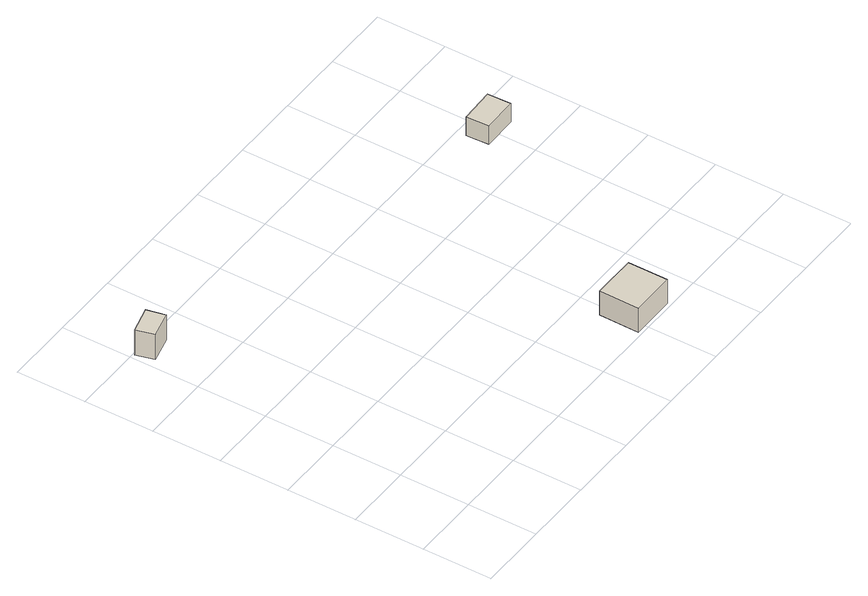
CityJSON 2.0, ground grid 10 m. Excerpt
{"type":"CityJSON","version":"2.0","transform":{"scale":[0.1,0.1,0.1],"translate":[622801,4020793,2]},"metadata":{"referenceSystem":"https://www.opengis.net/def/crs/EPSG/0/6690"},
"CityObjects":{
"building1":{"type":"Building","attributes":{"class":"3001","usage":"441","measuredHeight":4.2,"storeysAboveGround":9999,"RiverFloodingRiskAttribute.description":"1","RiverFloodingRiskAttribute.rank":"3","RiverFloodingRiskAttribute.depth":3.11,"RiverFloodingRiskAttribute.adminType":"2","RiverFloodingRiskAttribute.scale":"2","RiverFloodingRiskAttribute.duration":19.08,"BuildingDetailAttribute.buildingStructureType":"611","BuildingDetailAttribute.buildingStructureOrgType":"Null","BuildingDetailAttribute.urbanPlanType":"21","BuildingDetailAttribute.districtsAndZonesType":"Null","BuildingDetailAttribute.landUseType":"211","BuildingDetailAttribute.orgUsage":"17","BuildingDetailAttribute.specifiedBuildingCoverageRate":-9999,"BuildingDetailAttribute.specifiedFloorAreaRate":-9999,"BuildingDetailAttribute.surveyYear":2023,"BuildingIDAttribute.prefecture":"17","BuildingIDAttribute.city":"17206"},"geometry":[{"type":"Solid","lod":"1","boundaries":[[[[0,1,2,3]],[[2,4,5,3]],[[1,6,4,2]],[[0,7,6,1]],[[3,5,7,0]],[[4,6,7,5]]]]}]},
"building2":{"type":"Building","attributes":{"class":"3001","usage":"454","measuredHeight":4.6,"storeysAboveGround":9999,"RiverFloodingRiskAttribute.description":"1","RiverFloodingRiskAttribute.rank":"2","RiverFloodingRiskAttribute.depth":2.86,"RiverFloodingRiskAttribute.adminType":"2","RiverFloodingRiskAttribute.scale":"2","RiverFloodingRiskAttribute.duration":14.5,"BuildingDetailAttribute.buildingStructureType":"611","BuildingDetailAttribute.buildingStructureOrgType":"Null","BuildingDetailAttribute.urbanPlanType":"21","BuildingDetailAttribute.districtsAndZonesType":"Null","BuildingDetailAttribute.landUseType":"214","BuildingDetailAttribute.orgUsage":"21","BuildingDetailAttribute.specifiedBuildingCoverageRate":-9999,"BuildingDetailAttribute.specifiedFloorAreaRate":-9999,"BuildingDetailAttribute.surveyYear":2023,"BuildingIDAttribute.prefecture":"17","BuildingIDAttribute.city":"17206"},"geometry":[{"type":"Solid","lod":"1","boundaries":[[[[8,9,10,11]],[[10,12,13,11]],[[9,14,12,10]],[[8,15,14,9]],[[11,13,15,8]],[[12,14,15,13]]]]}]},
"building3":{"type":"Building","attributes":{"class":"3001","usage":"422","measuredHeight":-9999,"storeysAboveGround":9999,"RiverFloodingRiskAttribute.description":"1","RiverFloodingRiskAttribute.rank":"3","RiverFloodingRiskAttribute.depth":3.05,"RiverFloodingRiskAttribute.adminType":"2","RiverFloodingRiskAttribute.scale":"2","RiverFloodingRiskAttribute.duration":15.08,"BuildingDetailAttribute.buildingStructureType":"611","BuildingDetailAttribute.buildingStructureOrgType":"Null","BuildingDetailAttribute.urbanPlanType":"21","BuildingDetailAttribute.districtsAndZonesType":"Null","BuildingDetailAttribute.landUseType":"205","BuildingDetailAttribute.orgUsage":"13","BuildingDetailAttribute.specifiedBuildingCoverageRate":-9999,"BuildingDetailAttribute.specifiedFloorAreaRate":-9999,"BuildingDetailAttribute.surveyYear":2023,"BuildingIDAttribute.prefecture":"17","BuildingIDAttribute.city":"17206"},"geometry":[{"type":"Solid","lod":"1","boundaries":[[[[16,17,18,19]],[[18,20,21,19]],[[17,22,20,18]],[[16,23,22,17]],[[19,21,23,16]],[[20,22,23,21]]]]}]}
},
"vertices":[
[14,472,8],[7,498,8],[46,508,8],[52,481,8],[46,508,49],[52,481,49],[7,498,49],[14,472,49],
[446,2,13],[381,2,13],[382,60,13],[446,60,13],[382,60,52],[446,60,52],[381,2,52],[446,2,52],
[574,351,12],[572,384,12],[623,386,12],[624,352,12],[623,386,42],[624,352,42],[572,384,42],[574,351,42]
]}
